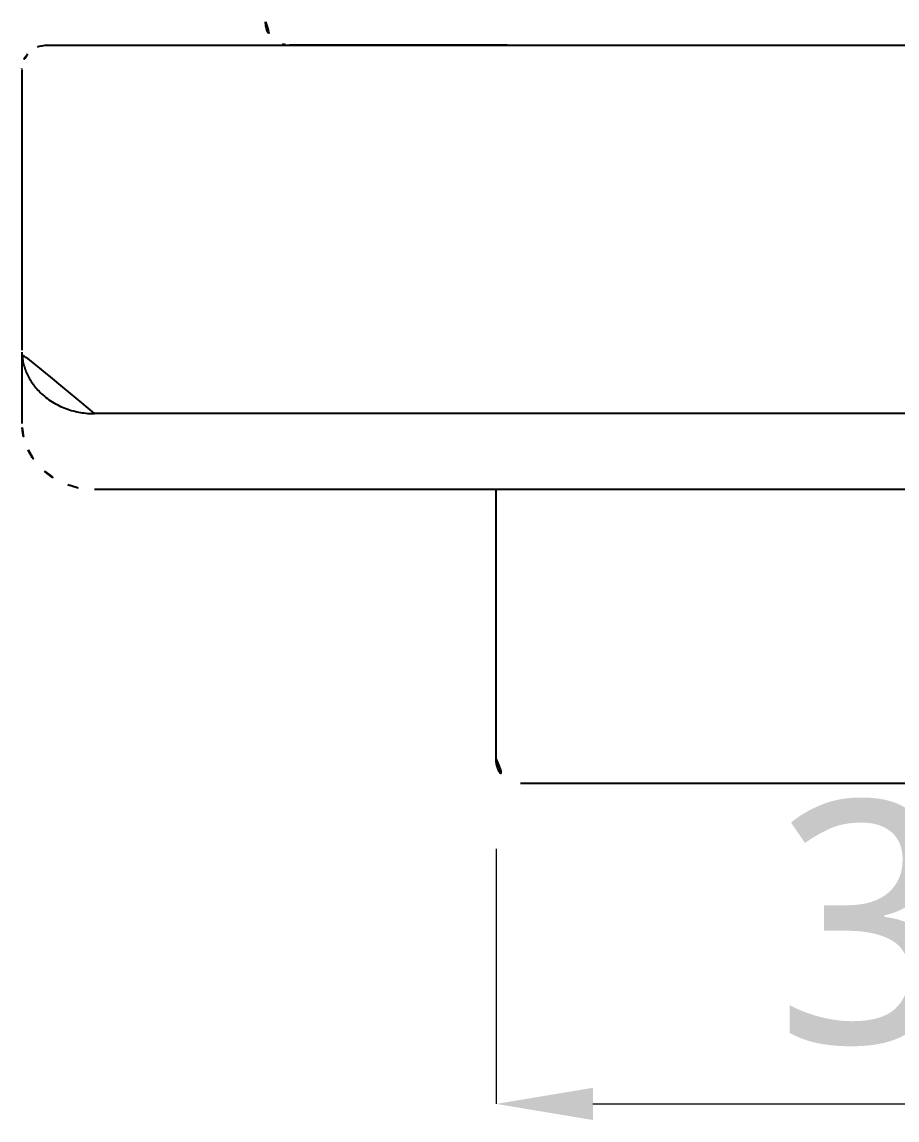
# Model space of a CAD drawing. Extents: x 16296675745 to 16296677481, y -37409619395 to -37409618123.
# Drawn here: x 16296675956.08 to 16296675992.25, y -37409619069.36 to -37409619023.98 of the extents above; entities that cross this region are included whole.
import ezdxf

# ---------------------------------------------------------------- set-up
doc = ezdxf.new("R2010")
doc.units = 0
doc.header["$LTSCALE"] = 10
doc.header["$MEASUREMENT"] = 0
doc.header["$PDMODE"] = 3
doc.header["$PDSIZE"] = -10
doc.layers.get('0').update_dxf_attribs({"linetype": 'CONTINUOUS'})
doc.layers.get('DEFPOINTS').update_dxf_attribs({"linetype": 'CONTINUOUS'})
doc.layers.add('BODY', color=7, linetype='CONTINUOUS')
doc.styles.add('Daelim Dimension', font='')
doc.styles.get('Daelim Dimension').set_extended_font_data('NanumGothic')
doc.dimstyles.new('DEFAULT', dxfattribs={"dimscale": 2, "dimtxt": 2, "dimasz": 2, "dimexe": 0, "dimexo": 2, "dimgap": 1, "dimtad": 1, "dimdec": 1, "dimzin": 9, "dimdsep": 46, "dimtxsty": 'Daelim Dimension', "dimcen": 0.5, "dimclrd": 252, "dimclre": 252, "dimclrt": 3, "dimadec": 1, "dimazin": 0, "dimtfac": 1, "dimtdec": 1, "dimtix": 1, "dimtmove": 0, "dimatfit": 3, "dimfxl": 1, "dimtolj": 1, "dimtzin": 1, "dimlwd": 9, "dimlwe": 9, "dimarcsym": 0})

# ---------------------------------------------------------------- blocks, each defined once
blk = doc.blocks.new('*D28')
at = {"color": 5, "lineweight": 9, "ltscale": 0.5, "transparency": 16777216}
for p, q in [((16296675975.683281, -37409619058.153069), (16296675975.683281, -37409619068.690872)), ((16296676013.683281, -37409619058.153069), (16296676013.683281, -37409619068.690872)), ((16296675979.683281, -37409619068.690872), (16296676009.683281, -37409619068.690872))]:
    blk.add_line(p, q, dxfattribs=at)
at = {"color": 5, "ltscale": 0.5, "transparency": 16777216}
for points in [[(16296675979.683281, -37409619068.024208), (16296675979.683281, -37409619069.357536), (16296675975.683281, -37409619068.690872)], [(16296676009.683281, -37409619068.024208), (16296676009.683281, -37409619069.357536), (16296676013.683281, -37409619068.690872)]]:
    blk.add_solid(points, dxfattribs=at)
at = {"layer": 'DEFPOINTS', "color": 0, "ltscale": 0.5, "transparency": 16777216}
for p in [(16296675975.683281, -37409619054.153069), (16296676013.683281, -37409619054.153069), (16296676013.683281, -37409619068.690872)]:
    blk.add_point(p, dxfattribs=at)
at = {"color": 7, "ltscale": 0.5, "transparency": 16777216, "insert": (16296675994.683281, -37409619061.240227), "char_height": 10, "attachment_point": 5, "style": 'Daelim Dimension'}
blk.add_mtext('\\A1;38', dxfattribs=at)

msp = doc.modelspace()

# ---------------------------------------------------------------- linework, layer by layer
at = {"layer": 'BODY'}
for p, q in [((16296675957.083281, -37409619024.945763), (16296676032.283279, -37409619024.945763)), ((16296675956.083281, -37409619025.945763), (16296675956.083281, -37409619037.547829)), ((16296675956.08353, -37409619025.923447), (16296675956.08427, -37409619025.901176)), ((16296675956.083281, -37409619037.627777), (16296675956.083281, -37409619040.570107)), ((16296676030.283279, -37409619040.16819), (16296675959.083281, -37409619040.16819)), ((16296676030.283279, -37409619043.30217), (16296675959.083281, -37409619043.30217)), ((16296675975.683281, -37409619053.44577), (16296675975.683281, -37409619043.30217)), ((16296675975.683281, -37409619054.153069), (16296675975.683281, -37409619053.44577)), ((16296675975.683281, -37409619054.302238), (16296675975.683281, -37409619054.153069)), ((16296675975.683281, -37409619054.303261), (16296675975.683281, -37409619054.302238)), ((16296675975.683281, -37409619054.326286), (16296675975.683281, -37409619054.303261)), ((16296675975.683281, -37409619054.327423), (16296675975.683281, -37409619054.326286)), ((16296675975.683281, -37409619054.348297), (16296675975.683281, -37409619054.327423)), ((16296675975.683281, -37409619054.349487), (16296675975.683281, -37409619054.348297)), ((16296675975.683281, -37409619054.368217), (16296675975.683281, -37409619054.349487)), ((16296675975.683281, -37409619054.369438), (16296675975.683281, -37409619054.368217)), ((16296675975.683281, -37409619054.385971), (16296675975.683281, -37409619054.369438)), ((16296675975.683281, -37409619054.387192), (16296675975.683281, -37409619054.385971)), ((16296675975.683281, -37409619054.401543), (16296675975.683281, -37409619054.387192)), ((16296675975.683281, -37409619054.402702), (16296675975.683281, -37409619054.401543)), ((16296675975.683281, -37409619054.44577), (16296675975.683281, -37409619054.402702)), ((16296676012.683281, -37409619055.445763), (16296675976.683281, -37409619055.445763))]:
    msp.add_line(p, q, dxfattribs=at)
at = {"layer": 'BODY', "color": 4}
for q in [(16296675967.146481, -37409619024.945763), (16296676013.2264, -37409619024.945763)]:
    msp.add_line((16296675976.14016, -37409619024.945763), q, dxfattribs=at)
for radius, start, end in [(0.999999, 182.1481356, 252.5495946), (1, 252.5494903, 270)]:
    msp.add_arc((16296675967.146481, -37409619023.945763), radius, start, end, dxfattribs=at)
at = {"layer": 'BODY'}
for centre, radius, start, end in [((16296675957.083281, -37409619025.945763), 1, 90, 140.9280502), ((16296675957.083281, -37409619025.945763), 1, 140.9280502, 177.4449914), ((16296675958.62991, -37409619040.563057), 2.547041, 184.0871506, 205.6216169), ((16296675958.774561, -37409619040.493683), 2.707468, 205.6216169, 229.4476956), ((16296675958.99765, -37409619040.247124), 3.039866, 229.2743986, 250.4462253), ((16296675959.082979, -37409619040.015182), 3.286988, 250.3976634, 270.0051363), ((16296675976.68329, -37409619054.445793), 1.000011, 179.9995629, 269.9993443)]:
    msp.add_arc(centre, radius, start, end, dxfattribs=at)
msp.add_rational_spline([(16296675959.083281, -37409619040.16819), (16296675956.083281, -37409619040.16819), (16296675956.083281, -37409619037.570107)], [1, 0.707106781187, 1], degree=2, dxfattribs=at)

# ---------------------------------------------------------------- dimensions: what is measured, and where the dimension line sits
at = {"ltscale": 0.5}
dim = msp.add_linear_dim(base=(16296676013.683281, -37409619068.690872), p1=(16296675975.683281, -37409619054.153069), p2=(16296676013.683281, -37409619054.153069), dimstyle='DEFAULT', override={"dimtxt": 5, "dimclrd": 5, "dimclre": 5, "dimclrt": 7}, dxfattribs=at)
dim.commit()
dim.dimension.update_dxf_attribs({"geometry": '*D28', "text_midpoint": (16296675994.683281, -37409619061.240227)})

doc.saveas('drawing.dxf')
